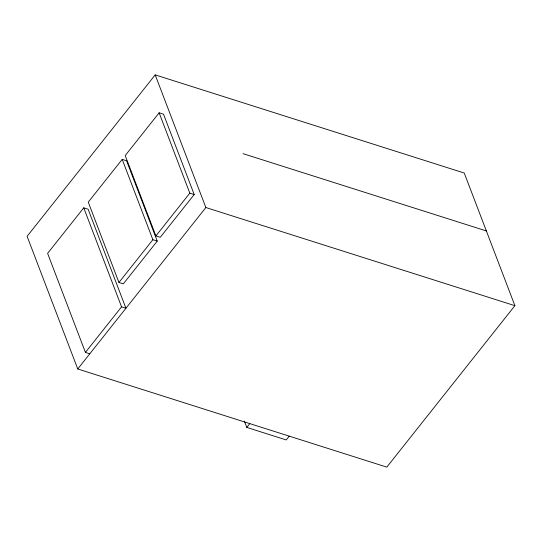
<?xml version="1.0" encoding="UTF-8"?>
<svg xmlns="http://www.w3.org/2000/svg" width="542" height="542" viewBox="0 0 542 542"><rect width="100%" height="100%" fill="white"/><g stroke="black" fill="none" stroke-linecap="round" stroke-linejoin="round"><path stroke-width="0.81" d="M155.195 74.871L27.1 236.326L77.757 368.973L386.805 467.129L514.9 305.674L464.243 173.027L155.195 74.871L205.852 207.525L514.9 305.674M83.746 207.83L121.557 306.853L125.94 308.249L88.122 209.226L83.746 207.83L47.608 253.378L85.419 352.402L89.803 353.791M122.194 159.368L88.258 202.139L118.942 282.477L123.319 283.873L157.255 241.102L126.577 160.757L122.194 159.368L152.871 239.706L157.255 241.102M159.138 112.804L125.209 155.574L155.886 235.912L160.269 237.301L194.199 194.537L163.521 114.193L159.138 112.804L189.822 193.142L194.199 194.537M118.942 282.477L152.871 239.706M155.886 235.912L189.822 193.142M85.419 352.402L121.557 306.853M77.757 368.973L205.852 207.525M289.245 436.147L286.23 439.941L246.793 427.414L249.808 423.62M243.046 153.664L486.364 230.946M244.395 421.12L246.793 427.414"/></g></svg>
